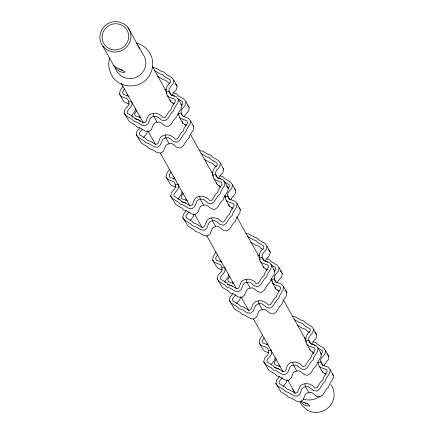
<?xml version="1.0" encoding="UTF-8"?>
<svg xmlns="http://www.w3.org/2000/svg" width="434" height="434" viewBox="0 0 434 434"><rect width="100%" height="100%" fill="white"/><g stroke="black" fill="none" stroke-linecap="round" stroke-linejoin="round"><path stroke-width="0.65" d="M129.12 104.008L124.873 102.484L122.8 99.88L119.545 94.075L120.088 90.749L122.92 86.29M152.546 67.671L155.914 68.105L161.486 71.426L164.188 72.174L166.097 74.165L171.983 77.67L173.909 80.382L173.188 83.675L169.846 87.603L168.989 89.415L169.135 91.411L169.575 93.077L170.942 94.764L176.399 96.728L178.472 99.332L177.924 102.652L174.387 108.229L173.54 110.903L171.457 112.84L167.719 118.726L164.898 120.695L161.562 120.082L157.661 116.914L155.844 116.128L152.095 116.811L150.343 118.2L148.184 123.625L145.471 125.735L142.097 125.296L136.526 121.981L133.824 121.227L131.914 119.236L126.028 115.737L124.102 113.024L124.824 109.726L128.171 105.798L129.023 103.986L128.437 100.325L127.075 98.643L121.612 96.679L119.545 94.075M176.269 187.168L171.414 185.421L169.347 182.817L166.086 177.012L166.629 173.687L169.461 169.227M178.472 99.332L181.727 105.136L181.184 108.462L177.642 114.033L176.801 116.708L174.718 118.645L170.98 124.531L168.159 126.506L164.822 125.893L160.922 122.719L159.099 121.932L155.356 122.616L153.598 124.005L151.439 129.43L148.726 131.54L145.357 131.101L139.781 127.786L137.084 127.032L135.175 125.041L129.289 121.542L124.102 113.024M173.589 92.99L176.291 93.739L178.2 95.73L184.087 99.234L186.007 101.947L185.291 105.24L181.944 109.167L181.092 110.979L181.233 112.976L181.678 114.641L183.039 116.328L188.502 118.292L190.569 120.896L190.027 124.216L186.484 129.793L185.643 132.468L183.56 134.404L179.822 140.291L177.001 142.26L173.665 141.647L169.765 138.479L167.942 137.692L165.907 137.893L164.198 138.375L162.441 139.764L160.282 145.189L157.569 147.3L154.2 146.86L148.623 143.546L145.927 142.791L144.017 140.8L138.131 137.301L136.205 134.589L136.927 131.29L139.851 127.856M190.569 120.896L193.83 126.701L193.287 130.026L189.745 135.598L188.898 138.272L186.815 140.209L183.077 146.095L180.262 148.07L176.926 147.457L173.025 144.283L171.202 143.497L167.459 144.18L165.701 145.569L163.542 150.994L160.83 153.104L157.461 152.665L151.884 149.35L149.188 148.596L147.272 146.605L141.386 143.106L136.205 134.589M199.651 150.679L202.456 151.048L208.032 154.363L210.729 155.117L212.644 157.108L218.53 160.607L220.45 163.32L219.729 166.618L216.387 170.54L215.535 172.358L215.676 174.354L216.121 176.014L217.483 177.701L222.94 179.665L225.013 182.269L224.47 185.595L220.928 191.172L220.087 193.846L218.004 195.783L214.266 201.669L211.445 203.638L208.108 203.025L204.208 199.852L202.385 199.065L198.642 199.748L196.884 201.137L194.725 206.562L192.012 208.673L188.644 208.239L183.067 204.919L180.37 204.17L178.455 202.179L172.575 198.674L170.649 195.962L171.37 192.663L174.712 188.741L175.569 186.929L174.983 183.267L173.616 181.58L168.159 179.616L166.086 177.012M222.208 269.888L217.96 268.364L215.888 265.76L212.633 259.955L213.175 256.63L216.007 252.17M225.013 182.269L228.273 188.074L227.731 191.399L224.188 196.976L223.342 199.651L221.259 201.588L217.521 207.474L214.7 209.443L211.369 208.83L207.468 205.662L205.645 204.875L201.897 205.553L200.145 206.947L197.985 212.367L195.273 214.477L191.904 214.043L186.327 210.723L183.625 209.975L181.716 207.984L175.83 204.479L170.649 195.962M220.136 175.927L222.832 176.681L224.741 178.672L230.628 182.172L232.553 184.884L231.832 188.182L228.49 192.11L227.633 193.922L227.779 195.918L228.219 197.578L229.586 199.266L235.044 201.23L237.116 203.834L236.573 207.159L233.031 212.736L232.185 215.41L230.101 217.347L226.364 223.233L223.548 225.203L220.212 224.59L216.311 221.421L214.488 220.635L212.448 220.83L210.745 221.313L208.987 222.702L206.828 228.127L204.116 230.237L200.747 229.803L195.17 226.483L192.474 225.734L190.559 223.743L184.672 220.239L182.752 217.526L183.474 214.228L186.398 210.794M237.116 203.834L240.371 209.638L239.828 212.964L236.291 218.541L235.445 221.215L233.362 223.152L229.624 229.038L226.803 231.007L223.467 230.394L219.566 227.226L217.749 226.439L214 227.118L212.242 228.512L210.083 233.931L207.371 236.042L204.002 235.608L198.43 232.288L195.729 231.539L193.819 229.548L187.933 226.043L182.752 217.526M245.633 233.552L249.002 233.986L254.574 237.306L257.275 238.054L259.185 240.045L265.071 243.55L266.997 246.262L266.275 249.555L262.933 253.483L262.076 255.295L262.223 257.291L262.662 258.957L264.029 260.644L269.487 262.608L271.559 265.212L271.017 268.532L267.474 274.109L266.628 276.784L264.545 278.72L260.807 284.606L257.986 286.576L254.655 285.963L250.749 282.794L248.932 282.008L245.183 282.691L243.431 284.08L241.271 289.505L238.559 291.615L235.185 291.176L229.613 287.861L226.911 287.107L225.002 285.116L219.116 281.617L217.19 278.905L217.911 275.606L221.259 271.679L222.11 269.867L221.524 266.205L220.163 264.523L214.7 262.559L212.633 259.955M268.749 352.831L264.501 351.301L262.434 348.697L259.174 342.893L259.716 339.567L262.548 335.108M271.559 265.212L274.814 271.017L274.272 274.342L270.729 279.914L269.888 282.588L267.805 284.525L264.067 290.411L261.246 292.386L257.91 291.773L254.009 288.599L252.187 287.813L248.443 288.496L246.686 289.885L244.526 295.31L241.814 297.42L238.445 296.981L232.868 293.666L230.172 292.912L228.262 290.921L222.376 287.422L217.19 278.905M266.677 258.87L269.378 259.619L271.288 261.61L277.174 265.114L279.095 267.827L278.378 271.12L275.031 275.048L274.179 276.859L274.321 278.856L274.765 280.521L276.127 282.209L281.59 284.172L283.657 286.776L283.114 290.096L279.572 295.673L278.731 298.348L276.648 300.285L272.91 306.171L270.089 308.14L266.753 307.527L262.852 304.359L261.029 303.572L258.995 303.773L257.286 304.256L255.528 305.644L253.369 311.07L250.657 313.18L247.288 312.74L241.711 309.426L239.015 308.672L237.105 306.681L231.219 303.182L229.293 300.469L230.015 297.171L232.939 293.737M283.657 286.776L286.917 292.581L286.375 295.907L282.832 301.478L281.986 304.153L279.903 306.089L276.165 311.975L273.349 313.95L270.013 313.337L266.113 310.164L264.29 309.377L260.546 310.06L258.789 311.449L256.63 316.874L253.917 318.985L250.548 318.545L244.971 315.23L242.275 314.476L240.36 312.485L234.474 308.986L229.293 300.469M292.174 316.489L295.543 316.929L301.12 320.243L303.816 320.997L305.731 322.988L311.617 326.487L313.538 329.2L312.816 332.498L309.475 336.426L308.623 338.238L308.764 340.234L309.209 341.894L310.57 343.582L316.028 345.545L318.1 348.149L317.558 351.475L314.015 357.052L313.174 359.726L311.091 361.663L307.353 367.549L304.532 369.518L301.196 368.905L297.295 365.737L295.473 364.951L291.729 365.629L289.972 367.023L287.813 372.443L285.1 374.553L281.731 374.119L276.154 370.799L273.458 370.05L271.543 368.059L265.662 364.555L263.736 361.842L264.458 358.544L267.8 354.621L268.657 352.809L268.071 349.148L266.704 347.46L261.246 345.497L259.174 342.893M318.1 348.149L321.361 353.954L320.818 357.28L317.276 362.857L316.429 365.531L314.346 367.468L310.608 373.354L307.793 375.323L304.456 374.71L300.556 371.542L298.733 370.755L294.984 371.439L293.232 372.828L291.073 378.247L288.36 380.358L284.992 379.924L279.415 376.603L276.713 375.855L274.803 373.864L268.917 370.359L263.736 361.842M313.223 341.808L315.919 342.562L317.829 344.553L323.715 348.052L325.641 350.764L324.92 354.063L321.578 357.99L320.721 359.802L320.867 361.799L321.306 363.459L322.674 365.146L328.131 367.11L330.203 369.714L329.661 373.039L326.118 378.616L325.272 381.291L323.189 383.227L319.451 389.114L316.636 391.083L313.299 390.47L309.399 387.302L307.576 386.515L305.536 386.71L303.833 387.193L302.075 388.587L299.916 394.007L297.203 396.117L293.834 395.683L288.257 392.363L285.561 391.614L283.646 389.624L277.76 386.119L275.84 383.406L276.561 380.108L279.485 376.674M330.203 369.714L333.458 375.519L332.916 378.844L329.379 384.421L328.533 387.095L326.449 389.032L322.712 394.918L319.891 396.888L316.554 396.275L312.654 393.106L310.836 392.32L307.088 393.003L305.33 394.392L303.171 399.812L300.458 401.922L297.089 401.488L291.518 398.168L288.816 397.419L286.907 395.428L281.02 391.924L275.84 383.406M135.479 108.896L135.055 111.099L131.41 116.008M147.473 131.014L147.159 132.663L146.003 134.643L143.513 137.573M182.02 191.833L181.602 194.041L177.951 198.946M194.02 213.951L193.7 215.606L192.55 217.586L190.054 220.51M228.566 274.776L228.143 276.984L224.497 281.888M240.561 296.894L240.246 298.549L239.091 300.523L236.601 303.453M275.107 357.714L274.689 359.922L271.038 364.826M287.107 379.831L286.793 381.486L285.637 383.466L283.142 386.39M173.909 80.382L177.164 86.187L176.443 89.48L173.101 93.408L172.249 95.22M186.007 101.947L189.267 107.751L188.546 111.044L185.204 114.972L184.347 116.784M220.45 163.32L223.711 169.124L222.989 172.423L219.647 176.35L218.79 178.162M232.553 184.884L235.814 190.689L235.092 193.987L231.745 197.915L230.893 199.727M266.997 246.262L270.252 252.067L269.53 255.366L266.188 259.288L265.337 261.1M279.095 267.827L282.355 273.632L281.633 276.93L278.292 280.852L277.434 282.664M313.538 329.2L316.798 335.005L316.077 338.303L312.735 342.231L311.878 344.043M325.641 350.764L328.901 356.569L328.18 359.867L324.833 363.795L323.981 365.607M109.965 57.901C107.003 64.487 109.601 71.946 113.171 77.767C120.506 87.022 134.383 88.487 143.882 81.733C153.11 74.691 155.676 60.993 148.819 51.44C145.716 47.49 141.587 44.1 136.493 43.183M124.623 88.84L122.502 92.187L123.213 94.211L128.67 96.174M126.82 96.315L127.884 94.645M136.726 110.404L134.6 113.751L135.31 115.775L140.773 117.739M139.276 117.326L139.987 116.209M171.17 171.777L169.043 175.124L169.754 177.153L175.217 179.117M173.367 179.258L174.43 177.587M183.273 193.342L181.146 196.689L181.857 198.718L187.314 200.682M185.823 200.264L186.528 199.152M217.711 254.72L215.589 258.067L216.3 260.091L221.758 262.055M220.26 261.642L220.971 260.525M229.814 276.284L227.693 279.632L228.398 281.655L233.861 283.619M232.364 283.207L233.074 282.089M264.257 337.657L262.131 341.005L262.841 343.034L268.304 344.997M266.807 344.58L267.518 343.468M276.36 359.227L274.234 362.569L274.944 364.598L280.402 366.562M278.91 366.144L279.615 365.032M142.33 129.327L139.422 132.744L139.667 134.882L145.547 138.386L147.462 140.377L150.159 141.131L155.735 144.446L157.819 143.687L159.978 138.267L161.367 136.439C166.086 133.428 171.793 134.73 175.217 139.157L177.408 138.853L181.146 132.967L183.229 131.03L184.07 128.356L187.613 122.784L186.902 120.755L181.445 118.791L179.627 117.484L178.352 113.746L181.233 112.976L183.191 116.458M181.548 105.256L182.795 103.791L182.551 101.648L177.202 98.464M189.289 211.776L185.964 215.682L186.208 217.825L192.094 221.324L194.003 223.315L196.705 224.069L202.277 227.389L204.36 226.629L206.519 221.204L207.908 219.382C212.627 216.365 218.335 217.667 221.763 222.094L223.949 221.796L227.687 215.91L229.77 213.973L230.617 211.298L234.159 205.721L233.449 203.698L227.986 201.734L226.168 200.421L224.59 195.441M228.089 188.193L229.336 186.728L229.098 184.586L223.743 181.407M235.836 294.719L232.51 298.625L232.754 300.762L238.635 304.267L240.55 306.258L243.246 307.012L248.823 310.326L250.906 309.567L253.065 304.147L254.454 302.319C259.174 299.308 264.881 300.61 268.304 305.037L270.496 304.733L274.234 298.847L276.317 296.91L277.158 294.236L280.7 288.664L279.99 286.635L274.532 284.671L272.715 283.364L271.136 278.378M274.635 271.136L275.883 269.671L275.639 267.528L270.827 264.664M282.377 377.656L279.051 381.562L279.295 383.705L285.181 387.204L287.091 389.195L289.793 389.949L295.364 393.269L297.447 392.51L299.606 387.085L300.995 385.262C305.72 382.245 311.422 383.548 314.851 387.974L317.037 387.676L320.775 381.79L322.858 379.853L323.704 377.179L327.247 371.602L326.536 369.578L321.073 367.614L319.256 366.301L317.981 362.569L320.867 361.799L323.146 365.862M320.764 354.562L322.424 352.609L322.185 350.466L317.368 347.601M154.379 70.52L159.956 73.84L162.652 74.588L164.567 76.579L170.448 80.084L170.692 82.227C166.303 85.536 164.475 91.14 167.524 95.919L169.341 97.227L174.799 99.191L175.51 101.22L171.972 106.791L171.126 109.466L169.043 111.402L165.305 117.288L163.119 117.592C159.69 113.165 153.983 111.863 149.263 114.874L147.875 116.703L145.716 122.122L143.632 122.882L138.055 119.567L135.359 118.813L133.45 116.822L127.563 113.317L127.319 111.18C129.392 108.56 133.113 105.63 131.914 101.844M200.926 153.462L206.497 156.777L209.199 157.531L211.108 159.522L216.995 163.021L217.239 165.164C212.85 168.479 211.016 174.083 214.071 178.857L215.888 180.17L221.345 182.134L222.056 184.157L218.514 189.734L217.667 192.408L215.584 194.345L211.846 200.231L209.66 200.53C206.237 196.103 200.53 194.801 195.81 197.817L194.421 199.64L192.262 205.065L190.179 205.824L184.602 202.504L181.906 201.75L179.991 199.759L174.105 196.26L173.866 194.117C175.933 191.502 179.654 188.568 178.461 184.781M247.467 236.4L253.044 239.72L255.74 240.469L257.655 242.46L263.536 245.964L263.78 248.107C259.391 251.416 257.563 257.02 260.612 261.8L262.429 263.107L267.887 265.071L268.597 267.1L265.06 272.671L264.214 275.346L262.131 277.283L258.393 283.169L256.206 283.473C252.778 279.046 247.071 277.744 242.351 280.755L240.962 282.583L238.803 288.002L236.72 288.762L231.143 285.447L228.447 284.693L226.537 282.702L220.651 279.198L220.407 277.06C222.479 274.44 226.201 271.51 225.002 267.724M294.013 319.343L299.585 322.657L302.286 323.411L304.196 325.402L310.082 328.901L310.326 331.044C305.937 334.359 304.104 339.963 307.158 344.737L308.975 346.05L314.433 348.014L315.144 350.037L311.601 355.614L310.76 358.289L308.672 360.225L304.934 366.112L302.748 366.41C299.324 361.983 293.617 360.681 288.898 363.697L287.509 365.52L285.35 370.945L283.266 371.705L277.689 368.385L274.993 367.631L273.078 365.64L267.192 362.14L266.953 359.998C269.02 357.383 272.742 354.448 271.548 350.661M128.882 101.99L131.762 101.22M175.423 184.933L178.309 184.162M221.969 267.87L224.85 267.1M268.51 350.813L271.396 350.043M164.643 89.236L166.331 89.453M211.749 172.244L212.872 172.39M257.731 255.116L259.418 255.333M304.277 338.053L305.959 338.27M123.017 70.275L120.473 69.635L119.486 68.708M139.021 47.881L139.466 47.995L142.873 54.066A15.646 15.119 -29.3 0 1 141.668 73.406A15.646 15.119 -29.3 0 1 122.155 76.568L117.717 72.652A15.646 15.119 -29.3 0 1 115.363 67.943M113.681 65.453L117.549 68.36L125.35 71.762L123.771 72.63L119.317 71.512L115.373 67.796L114.31 66.581L102.825 46.107A15.646 15.119 -29.3 0 1 102.185 29.203A15.646 15.119 -29.3 0 1 117.864 21.7L123.544 23.61A15.646 15.119 -29.3 0 1 128.616 44.431A15.646 15.119 -29.3 0 1 107.263 50.029L102.825 46.107M172.054 95.404L174.756 96.153M218.6 178.341L221.297 179.096M265.141 261.284L267.843 262.033M311.688 344.222L314.384 344.976L315.149 345.773M308.031 403.978L305.487 403.257L304.587 402.426M174.419 103.688L172.602 103.032L170.784 101.724L167.524 95.919M186.522 125.252L184.7 124.596L182.882 123.289L179.627 117.484M134.931 118.677L139.173 120.207L140.198 121.471M220.966 186.631L219.143 185.974L217.326 184.662L214.071 178.857M233.063 208.195L231.246 207.539L229.429 206.226L226.168 200.421M181.472 201.62L185.719 203.145M267.507 269.568L265.689 268.912L263.872 267.604L260.612 261.8M279.002 290.916L275.97 289.169L272.715 283.364M227.411 284.341L232.261 286.087M314.053 352.511L312.23 351.855L310.413 350.542L307.158 344.737M326.151 374.075L324.334 373.419L322.516 372.106L319.256 366.301M274.559 367.5L278.807 369.025L279.491 369.871M157.64 76.324L163.211 79.644L165.913 80.398L167.822 82.389L169.965 83.659M180.994 104.589L182.063 105.223M204.181 159.267L209.758 162.582L212.454 163.336L214.369 165.327L216.506 166.602M227.541 187.526L228.609 188.166M250.727 242.205L256.299 245.525L259 246.279L260.91 248.27L263.053 249.539M297.268 325.147L302.845 328.462L305.541 329.216L307.456 331.207L309.594 332.482M301.098 400.766C302.254 403.17 310.695 403.544 309.616 406.273L304.332 405.134L300.746 401.743M137.768 45.651L139.667 48.527L139.466 47.995M180.902 104.095L181.727 105.136M193 125.659L193.83 126.701M226.613 185.991L228.273 188.074M238.716 207.555L240.371 209.638M273.16 268.934L274.814 271.017M285.263 290.498L286.917 292.581M320.531 352.913L321.361 353.954M131.643 115.639L132.885 117.202M332.216 373.956L333.458 375.519M178.19 198.577L179.014 199.618M224.731 281.52L225.561 282.561M175.629 84.017L177.164 86.187M187.727 105.581L189.267 107.751M222.94 168.039L223.711 169.124M234.658 189.061L235.814 190.689M268.331 249.355L270.252 252.067M280.429 270.919L282.355 273.632M314.872 332.292L316.798 335.005M326.976 353.856L328.901 356.569M171.414 95.475L169.135 91.411L166.249 92.182L166.9 93.343M217.96 178.417L215.676 174.354L212.79 175.124L213.447 176.285M230.058 199.982L227.779 195.918L224.893 196.689L225.544 197.85M264.176 260.774L262.223 257.291L259.337 258.062L260.313 259.803M276.604 282.919L274.321 278.856L271.44 279.626L272.416 281.368M310.722 343.717L308.764 340.234L305.883 341.005L306.534 342.166M152.546 66.803L166.455 91.596M172.754 102.815L173.746 104.583M184.678 124.064L185.671 125.833M190.309 134.101L212.834 174.24M219.127 185.454L220.119 187.228M231.382 207.295L232.38 209.063M236.682 216.74L259.874 258.062M265.836 268.684L266.829 270.458M277.76 289.934L278.753 291.708M283.391 299.97L305.916 340.11M312.54 351.914L313.538 353.688M178.352 113.746L179.003 114.907M127.981 27.526L138.831 46.872M157.065 122.133L153.804 116.328L153.104 113.513M169.162 143.697L165.907 137.893L165.208 135.077M203.606 205.07L200.351 199.266L199.651 196.456M215.709 226.635L212.448 220.83L211.749 218.02M250.152 288.013L246.892 282.209L246.192 279.393M262.25 309.578L258.995 303.773L258.295 300.957M296.693 370.951L293.438 365.146L292.738 362.336M308.796 392.515L305.536 386.71L304.836 383.9M121.173 83.301L143.366 122.849M148.005 131.117L155.622 144.69M160.26 152.958L190.07 206.079M194.709 214.347L202.331 227.921M206.638 235.597L236.449 288.724M241.087 296.986L248.704 310.565M253.342 318.827L283.158 371.954M287.796 380.217L295.082 393.204A17.865 17.262 -29.3 0 1 293.053 389.683M322.006 370.956L322.516 372.106M309.909 349.392L310.413 350.542M275.21 287.438L275.97 289.169M263.362 266.449L263.872 267.604M228.669 204.495L229.429 206.226M216.566 182.931L217.326 184.662M182.123 121.558L182.882 123.289M170.019 99.994L170.784 101.724M319.825 396.399A17.865 17.262 -29.3 0 1 302.97 398.982M324.567 373.088A17.865 17.262 -29.3 0 1 325.554 374.884M330.784 384.426A17.865 17.262 -29.3 0 1 329.411 406.506A17.865 17.262 -29.3 0 1 307.131 410.119L302.064 405.649A17.865 17.262 -29.3 0 1 300.03 402.123M111.592 49.46A13.427 12.977 -29.3 0 0 128.361 33.423A13.427 12.977 -29.3 0 0 106.254 27.575A13.427 12.977 -29.3 0 0 111.592 49.46"/></g></svg>
